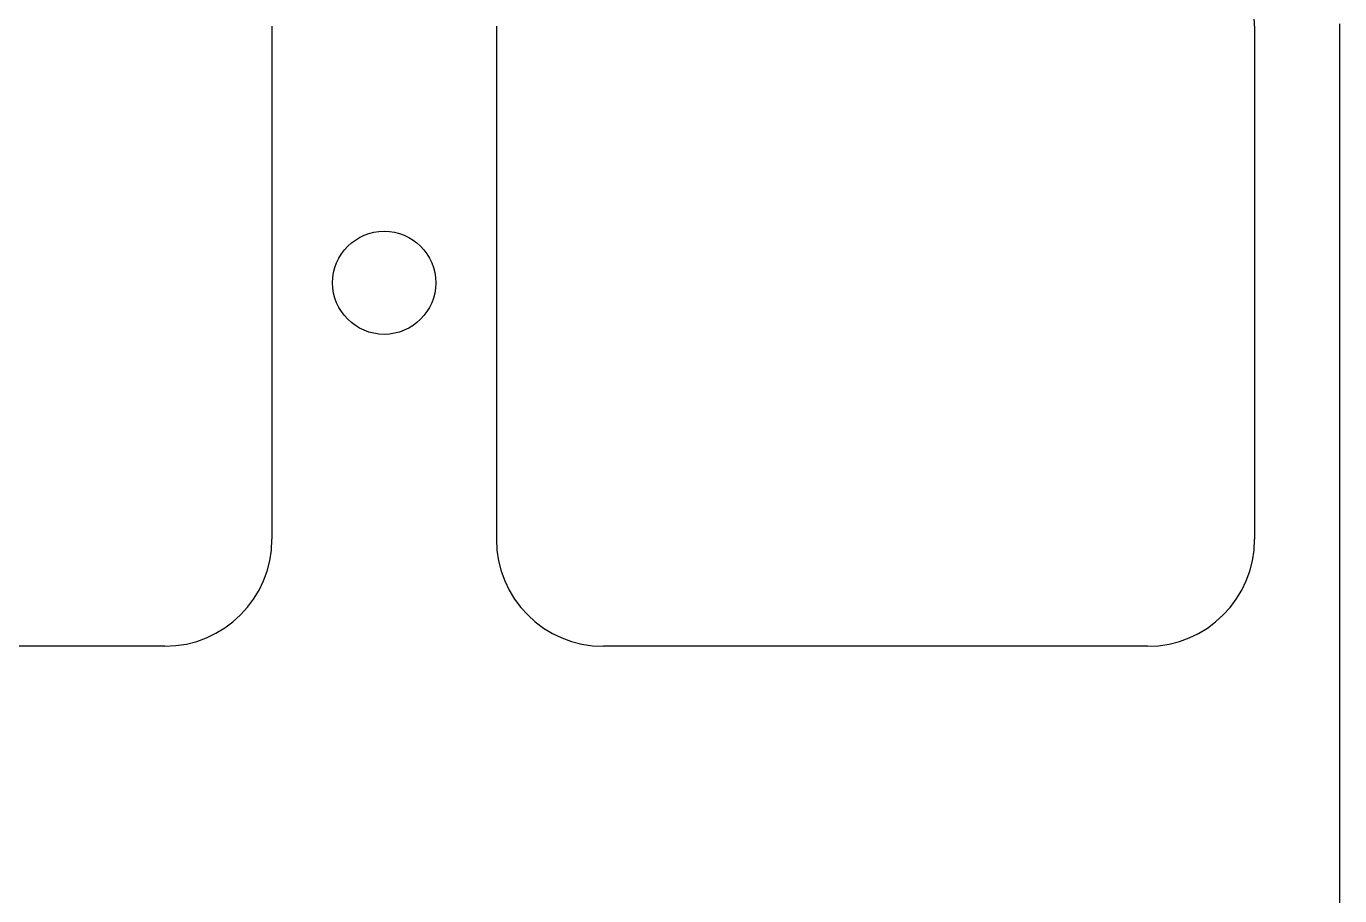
# Model space of a CAD drawing. Header units: millimetres. Extents: x -9 to 276, y -90 to 14.
# Drawn here: x 250.24 to 275.7, y -11.89 to 4.97 of the extents above; entities that cross this region are included whole.
import ezdxf

# ---------------------------------------------------------------- set-up
doc = ezdxf.new("R2010")
doc.units = ezdxf.units.MM
doc.layers.add('BLACK', color=7, linetype='CONTINUOUS')

msp = doc.modelspace()

# ---------------------------------------------------------------- linework, layer by layer
at = {"layer": 'BLACK', "linetype": 'Continuous'}
for p, q in [((255, 4.975), (255, -4.975)), ((259.35145, 4.97295), (259.35145, -4.977051)), ((274.05145, 4.97295), (274.05145, -4.97705)), ((275.70128, 4.683377), (275.701451, 4.847671)), ((275.701451, 4.847671), (275.701704, 5.023125)), ((275.701169, 4.519082), (275.70128, 4.683377)), ((275.701098, 4.190485), (275.701112, 4.354784)), ((275.701112, 4.354784), (275.701169, 4.519082)), ((275.701119, 4.026185), (275.701098, 4.190485)), ((275.701166, 3.861885), (275.701119, 4.026185)), ((275.701305, 3.533282), (275.701166, 3.861885)), ((275.701451, 3.181677), (275.701305, 3.533282)), ((275.701527, 2.852753), (275.701451, 3.181677)), ((275.701547, 2.523831), (275.701527, 2.852753)), ((275.701528, 2.194909), (275.701547, 2.523831)), ((275.701491, 1.865989), (275.701528, 2.194909)), ((275.701452, 1.515683), (275.701491, 1.865989)), ((275.701425, 0.808899), (275.701452, 1.515683)), ((275.701443, 0.102113), (275.701425, 0.808899)), ((275.701452, -0.15031), (275.701443, 0.102113)), ((275.70147, -1.453204), (275.701452, -0.15031)), ((275.701459, -2.756096), (275.70147, -1.453204)), ((275.701452, -3.482298), (275.701459, -2.756096)), ((275.70145, -6.179621), (275.701452, -3.482298)), ((275.701452, -6.814286), (275.70145, -6.179621)), ((275.701452, -10.146273), (275.701452, -6.814286)), ((252.925, -7.05), (242.375, -7.05)), ((271.97645, -7.05205), (261.42645, -7.05205)), ((275.701452, -16.810248), (275.701452, -10.146273))]:
    msp.add_line(p, q, dxfattribs=at)
at = {"layer": 'BLACK'}
msp.add_circle((257.17645, -0.00205), 1, dxfattribs=at)
for centre, radius, start, end in [((271.97645, 4.97295), 2.075, 0, 90), ((252.925, -4.975), 2.075, 270, 0), ((261.426452, -4.977048), 2.075002, 180.0000828, 269.9999448), ((271.97645, -4.97705), 2.075, 270, 0)]:
    msp.add_arc(centre, radius, start, end, dxfattribs=at)

doc.saveas('drawing.dxf')
